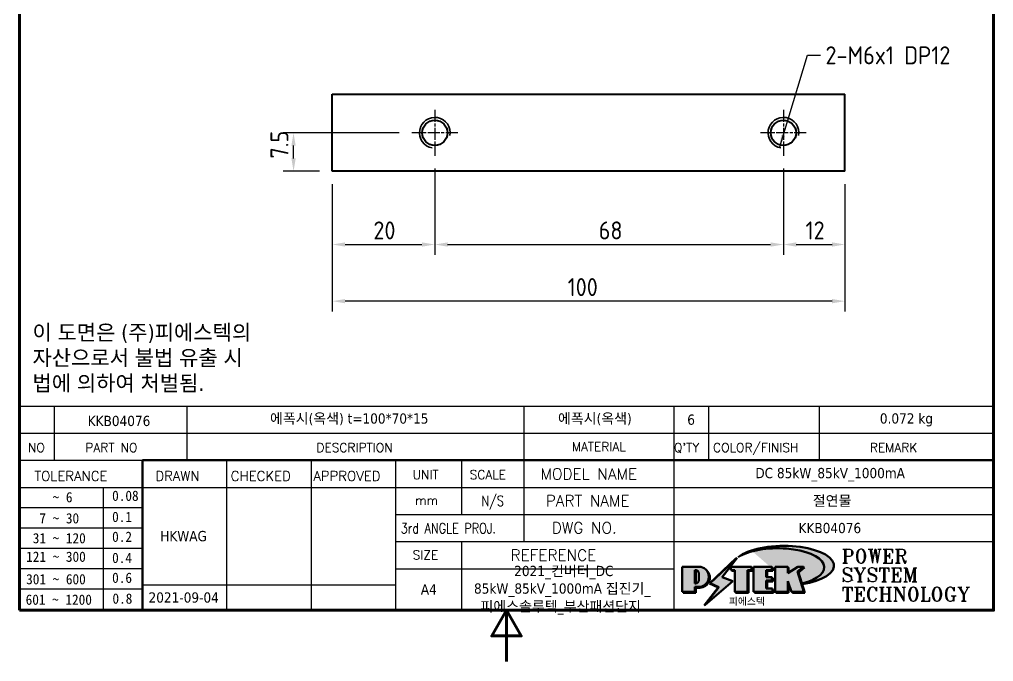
# Model space of a CAD drawing. Header units: millimetres. Extents: x 0 to 210, y 0 to 297.
# Drawn here: x 10 to 200, y 0 to 125.1 of the extents above; entities that cross this region are included whole.
import ezdxf
from ezdxf.enums import TextEntityAlignment as Align

# ---------------------------------------------------------------- set-up
doc = ezdxf.new("R2010")
doc.units = ezdxf.units.MM
doc.linetypes.add('CHAIN', pattern=[0.35429999999999995, 0.2362, -0.0295, 0.0591, -0.0295])
doc.layers.get('0').update_dxf_attribs({"color": 3, "lineweight": 25})
for name, color, linetype, lineweight in [('가시적인 것(ISO)', 3, 'Continuous', 40), ('가시적인 좁은 것(ISO)', 3, 'Continuous', 35), ('경계(ISO)', 7, 'Continuous', 70), ('기호(ISO)', 5, 'Continuous', 25), ('제목(ISO)', 7, 'Continuous', 50), ('중심 표식(ISO)', 1, 'Continuous', 25), ('치수(ISO)', 7, 'Continuous', 25), ('해치(ISO)', 7, 'Continuous', 18)]:
    doc.layers.add(name, color=color, linetype=linetype, lineweight=lineweight)
doc.styles.add('HAN_291', font='')
doc.styles.add('HAN_370', font='', dxfattribs={"width": 2})
doc.styles.add('RC_284', font='ROMANC.shx')
doc.styles.add('RC_287', font='ROMANC.shx')
doc.styles.add('RC_292', font='ROMANC.shx')
doc.styles.add('ROMANT_294', font='romant.shx')
doc.styles.add('문자 텍스트_PSTEK_POSCO', font='isocp.shx')
doc.styles.add('치수 텍스트_PSTEK_POSCO', font='isocp.shx')
doc.styles.add('텍스트 스타일198', font='tahoma.ttf')
doc.styles.add('텍스트 스타일333', font='ROMANC.shx', dxfattribs={"width": 0.800000011920929})
doc.styles.get('HAN_291').set_extended_font_data('GulimChe')
doc.styles.get('HAN_370').set_extended_font_data('GulimChe')
doc.dimstyles.new('치수_PSTEK_POSCO', dxfattribs={"dimtxt": 3.5, "dimasz": 2.5, "dimexe": 2, "dimexo": 2.5, "dimgap": 1, "dimtad": 1, "dimrnd": 1e-08, "dimdsep": 46, "dimtxsty": '치수 텍스트_PSTEK_POSCO', "dimcen": 0.09, "dimdle": 10, "dimclrd": 7, "dimclre": 7, "dimclrt": 2, "dimadec": 1, "dimazin": 2, "dimtfac": 1, "dimtmove": 0, "dimatfit": 3, "dimfxl": 0, "dimtolj": 1, "dimlwd": -1, "dimlwe": -1, "dimarcsym": 0})
doc.dimstyles.new('치수_PSTEK_POSCO$7', dxfattribs={"dimtxt": 3.5, "dimasz": 2.5, "dimexe": 2, "dimexo": 2.5, "dimgap": 1, "dimtad": 1, "dimrnd": 1e-08, "dimdsep": 46, "dimtxsty": '치수 텍스트_PSTEK_POSCO', "dimcen": 0.09, "dimdle": 10, "dimclrd": 7, "dimclre": 7, "dimclrt": 2, "dimadec": 1, "dimazin": 2, "dimtfac": 1, "dimtmove": 0, "dimatfit": 3, "dimfxl": 0, "dimtolj": 1, "dimlwd": -1, "dimlwe": -1, "dimarcsym": 0})

# ---------------------------------------------------------------- blocks, each defined once
blk = doc.blocks.new('경계 Default Border')
at = {"layer": '경계(ISO)', "flags": 128}
for points in [[(10, 10), (10, 287.0000076293945), (200, 287.0000076293945), (200, 10), (10, 10)], [(105, 0), (105, 10), (102.1132469177246, 5), (107.8867530822754, 5), (105, 10)]]:
    blk.add_lwpolyline(points, dxfattribs=at)
blk = doc.blocks.new('제목 블록 PSTEK')
for color, points in [(252, [(317.2195697678507, 17.0593801673321), (322.0326348870767, 21.62682475217465), (322.2781991042243, 21.94392121864296), (317.0471853425802, 16.97985676345368), (318.7512090904202, 16.1899260703855), (316.0018030350395, 12.71868385740789), (316.3356552234328, 13.00206718743325), (318.9235935156908, 16.2694494742633)]), (5, [(321.6183518841322, 17.4193704504104), (319.5281351041078, 18.24969419629727), (322.4505835294948, 22.02344462252142), (317.2195697678507, 17.0593801673321), (318.9235935156908, 16.2694494742633), (316.1741874603099, 12.79820726128571)]), (1, [(324.4839107253602, 19.60711530335299), (325.2419748254881, 19.60711530335299), (325.2419748254881, 20.25857663940324), (321.2266040451076, 20.25857663940324), (321.2266040451076, 19.60711530335299), (321.9846681452406, 19.60711530335299), (321.9846681452406, 15.3430047401139), (324.4839107253602, 15.3430047401139)]), (252, [(321.9846681452406, 19.60711530335299), (321.4042753185749, 19.60711530335299), (321.4042753185749, 19.45905590879572), (321.9846681452406, 19.45905590879572)]), (252, [(324.6615819988275, 19.45905590879572), (325.4196460989604, 19.45905590879572), (325.4196460989604, 20.11051724484596), (325.2419748254881, 20.11051724484596), (325.2419748254881, 19.60711530335299), (324.4839107253602, 19.60711530335299), (324.4839107253602, 15.3430047401139), (322.1623394187076, 15.3430047401139), (322.1623394187076, 15.19494534555726), (324.6615819988275, 15.19494534555726)]), (1, [(329.2277337269622, 20.25857663940324), (325.65654113025, 20.25857663940324), (325.65654113025, 15.3430047401139), (329.3580259941756, 15.3430047401139), (329.3580259941756, 15.9944660761648), (328.1137701654877, 15.9944660761648), (328.1137701654877, 17.56360607323003), (329.2277337269622, 17.56360607323003), (329.2277337269622, 18.25543873810179), (328.1137701654877, 18.25543873810179), (328.1137701654877, 19.60711530335299), (329.2277337269622, 19.60711530335299)]), (252, [(328.2914414389548, 19.45905590879572), (329.4054050004294, 19.45905590879572), (329.4054050004294, 20.11051724484596), (329.2277337269622, 20.11051724484596), (329.2277337269622, 19.60711530335299), (328.1137701654877, 19.60711530335299), (328.1137701654877, 18.25543873810179), (328.2914414389548, 18.25543873810179)]), (1, [(332.3312149849806, 20.25857663940324), (329.8592894925411, 20.25857663940324), (329.8592894925411, 15.3430047401139), (332.3312149849806, 15.3430047401139), (332.3312149849806, 17.4318630164523), (333.0701931098801, 15.3430047401139), (335.4855464857051, 15.3430047401139), (334.2514536401189, 19.30614745124769), (335.4379594596742, 20.25857663940324), (334.3071782107978, 20.25857663940324), (332.3312149849806, 18.99741471888304)]), (252, [(332.5088862584528, 20.1105172448466), (332.3312149849806, 20.1105172448466), (332.3312149849806, 18.99741471888368), (332.5088862584528, 19.11081371413894)]), (252, [(335.6156307331414, 20.11051724484596), (335.2535118015555, 20.11051724484596), (334.2514536401189, 19.30614745124769), (335.4855464857051, 15.3430047401139), (333.1954852176545, 15.3430047401139), (333.2478643833523, 15.19494534555726), (335.6632177591723, 15.19494534555726), (334.4291249135862, 19.15808805669106)]), (252, [(328.2914414389548, 17.41554667867274), (329.4054050004294, 17.41554667867274), (329.4054050004294, 18.10737934354514), (329.2277337269622, 18.10737934354514), (329.2277337269622, 17.56360607323003), (328.1137701654877, 17.56360607323003), (328.1137701654877, 15.9944660761648), (328.2914414389548, 15.9944660761648)]), (252, [(332.5088862584528, 16.92964231796647), (332.3312149849806, 17.43186301645164), (332.3312149849806, 15.3430047401139), (330.0369607660135, 15.3430047401139), (330.0369607660135, 15.19494534555726), (332.5088862584528, 15.19494534555726)]), (252, [(329.5356972676428, 15.8464066816075), (329.3580259941756, 15.8464066816075), (329.3580259941756, 15.3430047401139), (325.8342124037171, 15.3430047401139), (325.8342124037171, 15.19494534555726), (329.5356972676428, 15.19494534555726)])]:
    blk.add_hatch(color=color).paths.add_polyline_path(points)
h = blk.add_hatch(color=1)
edge = h.paths.add_edge_path(flags=0)
edge.add_line((314.2242174273352, 19.60711530335299), (314.2242174273352, 17.00126995915134))
edge.add_line((314.2242174273352, 17.00126995915134), (314.3485873187598, 17.00126995915134))
edge.add_arc((314.3485873187598, 17.6527312952023), 0.6514613360509371, 270, 360)
edge.add_line((315.0000486548106, 17.6527312952023), (315.0000486548106, 18.95565396730211))
edge.add_arc((314.3485873187598, 18.95565396730212), 0.6514613360508712, 0, 90)
edge.add_line((314.3485873187598, 19.60711530335299), (314.2242174273352, 19.60711530335299))
edge = h.paths.add_edge_path()
edge.add_arc((314.9847713324306, 18.28938669179658), 1.969189947606664, 269.9999999999959, 450)
edge.add_line((314.9847713324306, 20.25857663940318), (311.7664314776902, 20.25857663940324))
edge.add_line((311.7664314776902, 20.25857663940324), (311.7664314776902, 15.3430047401139))
edge.add_line((311.7664314776902, 15.3430047401139), (314.2242174273352, 15.3430047401139))
edge.add_line((314.2242174273352, 15.3430047401139), (314.2242174273352, 16.32019674418991))
edge.add_line((314.2242174273352, 16.32019674418991), (314.9847713324307, 16.32019674418991))
h = blk.add_hatch(color=252)
edge = h.paths.add_edge_path()
edge.add_arc((314.9847713324309, 18.28938669179657), 1.969189947606666, 270, 406.8278729790604)
edge.add_arc((315.1624426058984, 18.1413272972396), 1.969189947606962, -90, 53.560984836317004, ccw=False)
edge.add_line((315.1624426058984, 16.17213734963263), (314.4018887008024, 16.17213734963263))
edge.add_line((314.4018887008024, 16.17213734963263), (314.4018887008024, 15.19494534555726))
edge.add_line((314.4018887008024, 15.19494534555726), (311.9441027511573, 15.19494534555726))
edge.add_line((311.9441027511573, 15.19494534555726), (311.9441027511573, 15.3430047401139))
edge.add_line((311.9441027511573, 15.3430047401139), (314.2242174273352, 15.3430047401139))
edge.add_line((314.2242174273352, 15.3430047401139), (314.2242174273352, 16.32019674418991))
edge.add_line((314.2242174273352, 16.32019674418991), (314.9847713324309, 16.32019674418991))
h = blk.add_hatch(color=252)
edge = h.paths.add_edge_path()
edge.add_line((314.4018887008024, 19.45905590879572), (314.5262585922315, 19.45905590879572))
edge.add_arc((314.5262585922314, 18.80759457274939), 0.6514613360463194, 60.4189348879147, 90.00000000000318, ccw=False)
edge.add_arc((314.3485873187602, 18.95565396730057), 0.6514613360524251, 39.96992292766206, 90.00000000009999)
edge.add_line((314.3485873187591, 19.60711530335307), (314.2242174273352, 19.60711530335298))
edge.add_line((314.2242174273352, 19.60711530335299), (314.2242174273352, 17.00126995915134))
edge.add_line((314.2242174273352, 17.00126995915134), (314.3485873187591, 17.00126995915134))
edge.add_arc((314.3485873187568, 17.652731295233), 0.6514613360816299, 270.0000000002, 274.6930825552478)
edge.add_line((314.4018887008024, 17.0034541317032), (314.4018887008024, 19.45905590879572))
at = {"layer": '해치(ISO)', "true_color": 0x27d1fc}
h = blk.add_hatch(color=140, dxfattribs=at)
edge = h.paths.add_edge_path()
edge.add_ellipse((330.3660919371412, 20.15576403068321), major_axis=(9.100907360794343, 0), ratio=0.4069904968023172, start_angle=301.3098473703837, end_angle=507.7436900681698)
edge.add_ellipse((331.5340919371412, 20.4634168429492), major_axis=(-9.82350664112931, 0), ratio=0.3942600559756514, start_angle=111.51207141178469, end_angle=334.47025347086895, ccw=False)
edge.add_line((335.1363447531188, 16.8601935978785), (335.0955236905705, 16.99119398620872))
at = {"color": 180}
for p, q in [((182.475792979055, 11.79100474011392), (182.4757929790549, 51.56524660363496)), ((182.4757929790549, 51.56524660363496), (372.4757929537551, 51.56524660363496)), ((189.2651435055721, 51.56524660363496), (189.2651435055722, 41.00524660363494)), ((215.2152739891528, 41.00524660363494), (215.2152739891528, 51.56524660363496)), ((280.8758854511282, 51.56524660363496), (280.8758854511282, 41.00524660363494)), ((310.0881549537552, 51.56524660363496), (310.0881549537553, 41.00524660363494)), ((316.9044520275131, 51.56524660363496), (316.9044520275127, 41.00524660363494)), ((338.4566026226726, 51.56524660363496), (338.4566026226727, 41.00524660363494)), ((372.4757929537551, 51.56524660363496), (372.4757929537551, 11.79100474011389)), ((182.475792979055, 46.2852466036349), (372.4757929537551, 46.28524660363492)), ((182.475792979055, 41.00524660363493), (206.451475290024, 41.00524660363493)), ((222.9401812389276, 11.79100474011392), (222.9401812389276, 41.00524660363494)), ((239.4288871878316, 11.79100474011392), (239.4288871878316, 41.00524660363494)), ((255.9175931367356, 11.79100474011392), (255.9175931367356, 41.00524660363494)), ((268.6918866058747, 41.00524660363494), (268.6918866058747, 30.44524660363498)), ((280.8758854511282, 41.00524660363494), (280.8758854511282, 25.16524660363502)), ((310.088154953755, 41.00524660363494), (310.088154953755, 11.79100474011392)), ((182.475792979055, 35.72524660363497), (206.451475290024, 35.72524660363497)), ((198.8621818849491, 12.02524660363491), (198.8621818849491, 35.72524660363497)), ((206.451475290024, 35.72524660363497), (372.4757929537551, 35.72524660363497)), ((182.475792979055, 31.77524660363492), (206.451475290024, 31.77524660363492)), ((255.917593136736, 30.44524660363498), (372.4757929537552, 30.44524660363501)), ((182.475792979055, 27.82524660363487), (206.451475290024, 27.82524660363487)), ((255.9175931367359, 25.16524660363502), (372.4757929537552, 25.165246603635)), ((268.6918866058744, 25.16524660363502), (268.6918866058744, 11.79100474011392)), ((182.475792979055, 23.87524660363505), (206.451475290024, 23.87524660363505)), ((182.475792979055, 19.92524660363478), (206.451475290024, 19.92524660363478)), ((255.9175931367359, 19.88524660363481), (310.0881549537553, 19.88524660363481)), ((182.475792979055, 15.97524660363496), (206.451475290024, 15.97524660363496)), ((206.451475290024, 16.74100474011396), (255.9175931367359, 16.74100474011396)), ((182.475792979055, 11.79100474011392), (372.4757929537551, 11.79100474011389))]:
    blk.add_line(p, q, dxfattribs=at)
at = {"color": 7, "lineweight": 50}
for p, q in [((206.4514752900237, 11.79100474011392), (206.4514752900237, 41.00524660363494)), ((206.451475290024, 41.00524660363494), (372.4757929537551, 41.00524660363496))]:
    blk.add_line(p, q, dxfattribs=at)
at = {"color": 7}
for p, q in [((322.2781991042243, 21.94392121864296), (317.0471853425802, 16.97985676345368)), ((322.4505835294948, 22.02344462252142), (317.2195697678507, 17.0593801673321)), ((317.2195697678507, 17.0593801673321), (322.0326348870767, 21.62682475217465)), ((319.5281351041078, 18.24969419629727), (322.4505835294948, 22.02344462252142)), ((322.0326348870767, 21.62682475217465), (322.2781991042243, 21.94392121864296)), ((311.7664314776902, 20.25900474011391), (311.7664314776902, 15.34300474011391)), ((314.9847713324309, 20.25857663940324), (311.7664314776902, 20.25857663940324)), ((314.9847713324309, 20.25857663940324), (311.7664314776902, 20.25857663940324)), ((311.7664314776902, 20.25857663940324), (311.7664314776902, 15.3430047401139)), ((314.2242174273352, 17.00126995915134), (314.2242174273352, 19.60711530335299)), ((314.2242174273352, 19.60711530335299), (314.3485873187591, 19.60711530335299)), ((314.3485873187591, 19.60711530335299), (314.2242174273352, 19.60711530335299)), ((314.2242174273352, 19.60711530335299), (314.2242174273352, 17.00126995915134)), ((314.2242174273352, 17.00126995915134), (314.2242174273352, 19.60711530335299)), ((314.2242174273352, 19.60711530335299), (314.3485873187591, 19.60711530335299)), ((314.4018887008024, 19.45905590879572), (314.5262585922314, 19.45905590879572)), ((314.4018887008024, 17.0034541317032), (314.4018887008024, 19.45905590879572)), ((325.2419748254881, 20.25857663940324), (321.2266040451076, 20.25857663940324)), ((321.2266040451076, 20.25857663940324), (321.2266040451076, 19.60711530335299)), ((325.2419748254881, 20.25857663940324), (321.2266040451076, 20.25857663940324)), ((321.2266040451076, 20.25857663940324), (321.2266040451076, 19.60711530335299)), ((321.2266040451076, 19.60711530335299), (321.9846681452406, 19.60711530335299)), ((321.2266040451076, 19.60711530335299), (321.9846681452406, 19.60711530335299)), ((321.4042753185749, 19.60711530335299), (321.4042753185749, 19.45905590879572)), ((321.9846681452406, 19.60711530335299), (321.4042753185749, 19.60711530335299)), ((321.4042753185749, 19.45905590879572), (321.9846681452406, 19.45905590879572)), ((321.9846681452406, 19.60711530335299), (321.9846681452406, 15.3430047401139)), ((321.9846681452406, 19.45905590879572), (321.9846681452406, 19.60711530335299)), ((321.9846681452406, 19.60711530335299), (321.9846681452406, 15.3430047401139)), ((324.4839107253602, 19.60711530335299), (325.2419748254881, 19.60711530335299)), ((324.4839107253602, 15.3430047401139), (324.4839107253602, 19.60711530335299)), ((325.2419748254881, 19.60711530335299), (324.4839107253602, 19.60711530335299)), ((324.4839107253602, 19.60711530335299), (324.4839107253602, 15.3430047401139)), ((324.4839107253602, 19.60711530335299), (325.2419748254881, 19.60711530335299)), ((324.4839107253602, 15.3430047401139), (324.4839107253602, 19.60711530335299)), ((324.6615819988275, 19.45905590879572), (325.4196460989604, 19.45905590879572)), ((324.6615819988275, 15.19494534555726), (324.6615819988275, 19.45905590879572)), ((325.2419748254881, 19.60711530335299), (325.2419748254881, 20.25857663940324)), ((325.2419748254881, 19.60711530335299), (325.2419748254881, 20.25857663940324)), ((325.4196460989604, 20.11051724484596), (325.2419748254881, 20.11051724484596)), ((325.2419748254881, 20.11051724484596), (325.2419748254881, 19.60711530335299)), ((325.4196460989604, 19.45905590879572), (325.4196460989604, 20.11051724484596)), ((329.2277337269622, 20.25857663940324), (325.65654113025, 20.25857663940324)), ((325.65654113025, 20.25857663940324), (325.65654113025, 15.3430047401139)), ((325.65654113025, 20.25857663940324), (325.65654113025, 15.3430047401139)), ((329.2277337269622, 20.25857663940324), (325.65654113025, 20.25857663940324)), ((328.1137701654877, 18.25543873810179), (328.1137701654877, 19.60711530335299)), ((328.1137701654877, 19.60711530335299), (329.2277337269622, 19.60711530335299)), ((329.2277337269622, 19.60711530335299), (328.1137701654877, 19.60711530335299)), ((328.1137701654877, 19.60711530335299), (328.1137701654877, 18.25543873810179)), ((328.1137701654877, 18.25543873810179), (328.1137701654877, 19.60711530335299)), ((328.1137701654877, 19.60711530335299), (329.2277337269622, 19.60711530335299)), ((328.2914414389548, 18.25543873810179), (328.2914414389548, 19.45905590879572)), ((328.2914414389548, 19.45905590879572), (329.4054050004294, 19.45905590879572)), ((329.2277337269622, 19.60711530335299), (329.2277337269622, 20.25857663940324)), ((329.2277337269622, 19.60711530335299), (329.2277337269622, 20.25857663940324)), ((329.4054050004294, 20.11051724484596), (329.2277337269622, 20.11051724484596)), ((329.2277337269622, 20.11051724484596), (329.2277337269622, 19.60711530335299)), ((329.4054050004294, 19.45905590879572), (329.4054050004294, 20.11051724484596)), ((332.3312149849806, 20.25857663940324), (329.8592894925411, 20.25857663940324)), ((329.8592894925411, 20.25857663940324), (329.8592894925411, 15.3430047401139)), ((329.8592894925411, 20.25857663940324), (329.8592894925411, 15.3430047401139)), ((332.3312149849806, 20.25857663940324), (329.8592894925411, 20.25857663940324)), ((334.3071782107978, 20.25857663940324), (332.3312149849806, 18.99741471888304)), ((332.3312149849806, 18.99741471888304), (332.3312149849806, 20.25857663940324)), ((334.3071782107978, 20.25857663940324), (332.3312149849806, 18.99741471888304)), ((332.3312149849806, 18.99741471888304), (332.3312149849806, 20.25857663940324)), ((332.5088862584528, 20.1105172448466), (332.3312149849806, 20.1105172448466)), ((332.3312149849806, 20.1105172448466), (332.3312149849806, 18.99741471888368)), ((332.3312149849806, 18.99741471888368), (332.5088862584528, 19.11081371413894)), ((332.5088862584528, 19.11081371413894), (332.5088862584528, 20.1105172448466)), ((334.2514536401189, 19.30614745124769), (335.4379594596742, 20.25857663940324)), ((334.2514536401189, 19.30614745124769), (335.4379594596742, 20.25857663940324)), ((335.2535118015555, 20.11051724484596), (334.2514536401189, 19.30614745124769)), ((335.4855464857051, 15.3430047401139), (334.2514536401189, 19.30614745124769)), ((334.2514536401189, 19.30614745124769), (335.4855464857051, 15.3430047401139)), ((335.4855464857051, 15.3430047401139), (334.2514536401189, 19.30614745124769)), ((335.4379594596742, 20.25857663940324), (334.3071782107978, 20.25857663940324)), ((335.4379594596742, 20.25857663940324), (334.3071782107978, 20.25857663940324)), ((334.4291249135862, 19.15808805669104), (335.6156307331414, 20.11051724484596)), ((335.6632177591723, 15.19494534555726), (334.4291249135862, 19.15808805669104)), ((335.6156307331414, 20.11051724484596), (335.2535118015555, 20.11051724484596)), ((315.0000486548106, 18.95565396730275), (315.0000486548106, 17.65273129520161)), ((315.0000486548106, 18.95565396730275), (315.0000486548106, 17.65273129520161)), ((316.1741874603099, 12.79820726128571), (321.6183518841322, 17.4193704504104)), ((321.6183518841322, 17.4193704504104), (319.5281351041078, 18.24969419629727)), ((329.2277337269622, 18.25543873810179), (328.1137701654877, 18.25543873810179)), ((328.1137701654877, 18.25543873810179), (328.2914414389548, 18.25543873810179)), ((329.2277337269622, 18.25543873810179), (328.1137701654877, 18.25543873810179)), ((328.1137701654877, 17.56360607323003), (329.2277337269622, 17.56360607323003)), ((328.1137701654877, 15.9944660761648), (328.1137701654877, 17.56360607323003)), ((329.2277337269622, 17.56360607323003), (328.1137701654877, 17.56360607323003)), ((328.1137701654877, 17.56360607323003), (328.1137701654877, 15.9944660761648)), ((328.1137701654877, 17.56360607323003), (329.2277337269622, 17.56360607323003)), ((328.1137701654877, 15.9944660761648), (328.1137701654877, 17.56360607323003)), ((328.2914414389548, 15.9944660761648), (328.2914414389548, 17.41554667867274)), ((328.2914414389548, 17.41554667867274), (329.4054050004294, 17.41554667867274)), ((329.2277337269622, 17.56360607323003), (329.2277337269622, 18.25543873810179)), ((329.2277337269622, 17.56360607323003), (329.2277337269622, 18.25543873810179)), ((329.4054050004294, 18.10737934354514), (329.2277337269622, 18.10737934354514)), ((329.2277337269622, 18.10737934354514), (329.2277337269622, 17.56360607323003)), ((329.4054050004294, 17.41554667867274), (329.4054050004294, 18.10737934354514)), ((332.3312149849806, 17.4318630164523), (333.0701931098801, 15.3430047401139)), ((332.3312149849806, 15.3430047401139), (332.3312149849806, 17.4318630164523)), ((332.5088862584528, 16.92964231796647), (332.3312149849806, 17.43186301645164)), ((332.3312149849806, 17.43186301645164), (332.3312149849806, 15.3430047401139)), ((332.3312149849806, 17.4318630164523), (333.0701931098801, 15.3430047401139)), ((332.3312149849806, 15.3430047401139), (332.3312149849806, 17.4318630164523)), ((345.0447381189468, 17.50375595811051), (344.9867755289346, 17.689895936919)), ((311.7664314776902, 15.3430047401139), (314.2242174273352, 15.3430047401139)), ((311.7664314776902, 15.3430047401139), (314.2242174273352, 15.3430047401139)), ((314.2242174273352, 15.3430047401139), (311.9441027511573, 15.3430047401139)), ((311.9441027511573, 15.3430047401139), (311.9441027511573, 15.19494534555726)), ((314.3485873187591, 17.00126995915134), (314.2242174273352, 17.00126995915134)), ((314.2242174273352, 17.00126995915134), (314.3485873187591, 17.00126995915134)), ((314.3485873187591, 17.00126995915134), (314.2242174273352, 17.00126995915134)), ((314.2242174273352, 16.32019674418991), (314.9847713324309, 16.32019674418991)), ((314.2242174273352, 15.3430047401139), (314.2242174273352, 16.32019674418991)), ((314.9847713324309, 16.32019674418991), (314.2242174273352, 16.32019674418991)), ((314.2242174273352, 16.32019674418991), (314.2242174273352, 15.3430047401139)), ((314.2242174273352, 16.32019674418991), (314.9847713324309, 16.32019674418991)), ((314.2242174273352, 15.3430047401139), (314.2242174273352, 16.32019674418991)), ((314.4018887008024, 16.17213734963263), (315.162442605898, 16.17213734963263)), ((314.4018887008024, 15.19494534555726), (314.4018887008024, 16.17213734963263)), ((318.7512090904202, 16.1899260703855), (316.0018030350395, 12.71868385740789)), ((318.9235935156908, 16.2694494742633), (316.1741874603099, 12.79820726128571)), ((316.3356552234328, 13.00206718743325), (318.9235935156908, 16.2694494742633)), ((317.0471853425802, 16.97985676345368), (318.7512090904202, 16.1899260703855)), ((318.9235935156908, 16.2694494742633), (317.2195697678507, 17.0593801673321)), ((317.2195697678507, 17.0593801673321), (318.9235935156908, 16.2694494742633)), ((321.9846681452406, 15.3430047401139), (324.4839107253602, 15.3430047401139)), ((321.9846681452406, 15.3430047401139), (324.4839107253602, 15.3430047401139)), ((324.4839107253602, 15.3430047401139), (322.1623394187076, 15.3430047401139)), ((322.1623394187076, 15.3430047401139), (322.1623394187076, 15.19494534555726)), ((325.65654113025, 15.3430047401139), (329.3580259941756, 15.3430047401139)), ((325.65654113025, 15.3430047401139), (329.3580259941756, 15.3430047401139)), ((329.3580259941756, 15.3430047401139), (325.8342124037171, 15.3430047401139)), ((325.8342124037171, 15.3430047401139), (325.8342124037171, 15.19494534555726)), ((329.3580259941756, 15.9944660761648), (328.1137701654877, 15.9944660761648)), ((328.1137701654877, 15.9944660761648), (328.2914414389548, 15.9944660761648)), ((329.3580259941756, 15.9944660761648), (328.1137701654877, 15.9944660761648)), ((329.3580259941756, 15.3430047401139), (329.3580259941756, 15.9944660761648)), ((329.3580259941756, 15.3430047401139), (329.3580259941756, 15.9944660761648)), ((329.5356972676428, 15.8464066816075), (329.3580259941756, 15.8464066816075)), ((329.3580259941756, 15.8464066816075), (329.3580259941756, 15.3430047401139)), ((329.5356972676428, 15.19494534555726), (329.5356972676428, 15.8464066816075)), ((329.8592894925411, 15.3430047401139), (332.3312149849806, 15.3430047401139)), ((329.8592894925411, 15.3430047401139), (332.3312149849806, 15.3430047401139)), ((332.3312149849806, 15.3430047401139), (330.0369607660135, 15.3430047401139)), ((330.0369607660135, 15.3430047401139), (330.0369607660135, 15.19494534555726)), ((332.5088862584528, 15.19494534555726), (332.5088862584528, 16.92964231796647)), ((333.0701931098801, 15.3430047401139), (335.4855464857051, 15.3430047401139)), ((333.0701931098801, 15.3430047401139), (335.4855464857051, 15.3430047401139)), ((335.4855464857051, 15.3430047401139), (333.1954852176545, 15.3430047401139)), ((333.1954852176545, 15.3430047401139), (333.2478643833523, 15.19494534555726)), ((311.9441027511573, 15.19494534555726), (314.4018887008024, 15.19494534555726)), ((322.1623394187076, 15.19494534555726), (324.6615819988275, 15.19494534555726)), ((325.8342124037171, 15.19494534555726), (329.5356972676428, 15.19494534555726)), ((330.0369607660135, 15.19494534555726), (332.5088862584528, 15.19494534555726)), ((333.2478643833523, 15.19494534555726), (335.6632177591723, 15.19494534555726)), ((316.0018030350395, 12.71868385740789), (316.3356552234328, 13.00206718743325))]:
    blk.add_line(p, q, dxfattribs=at)
at = {"color": 5}
for p, q in [((322.4505835294948, 22.02344462252142), (317.2195697678507, 17.0593801673321)), ((319.5281351041078, 18.24969419629727), (322.4505835294948, 22.02344462252142)), ((316.1741874603099, 12.79820726128571), (321.6183518841322, 17.4193704504104)), ((321.6183518841322, 17.4193704504104), (319.5281351041078, 18.24969419629727)), ((318.9235935156908, 16.2694494742633), (316.1741874603099, 12.79820726128571)), ((317.2195697678507, 17.0593801673321), (318.9235935156908, 16.2694494742633))]:
    blk.add_line(p, q, dxfattribs=at)
at = {"color": 1}
for p, q in [((314.9847713324309, 20.25857663940324), (311.7664314776902, 20.25857663940324)), ((311.7664314776902, 20.25857663940324), (311.7664314776902, 15.3430047401139)), ((314.2242174273352, 17.00126995915134), (314.2242174273352, 19.60711530335299)), ((314.2242174273352, 19.60711530335299), (314.3485873187591, 19.60711530335299)), ((325.2419748254881, 20.25857663940324), (321.2266040451076, 20.25857663940324)), ((321.2266040451076, 20.25857663940324), (321.2266040451076, 19.60711530335299)), ((321.2266040451076, 19.60711530335299), (321.9846681452406, 19.60711530335299)), ((321.9846681452406, 19.60711530335299), (321.9846681452406, 15.3430047401139)), ((324.4839107253602, 19.60711530335299), (325.2419748254881, 19.60711530335299)), ((324.4839107253602, 15.3430047401139), (324.4839107253602, 19.60711530335299)), ((325.2419748254881, 19.60711530335299), (325.2419748254881, 20.25857663940324)), ((329.2277337269622, 20.25857663940324), (325.65654113025, 20.25857663940324)), ((325.65654113025, 20.25857663940324), (325.65654113025, 15.3430047401139)), ((328.1137701654877, 18.25543873810179), (328.1137701654877, 19.60711530335299)), ((328.1137701654877, 19.60711530335299), (329.2277337269622, 19.60711530335299)), ((329.2277337269622, 19.60711530335299), (329.2277337269622, 20.25857663940324)), ((332.3312149849806, 20.25857663940324), (329.8592894925411, 20.25857663940324)), ((329.8592894925411, 20.25857663940324), (329.8592894925411, 15.3430047401139)), ((334.3071782107978, 20.25857663940324), (332.3312149849806, 18.99741471888304)), ((332.3312149849806, 18.99741471888304), (332.3312149849806, 20.25857663940324)), ((334.2514536401189, 19.30614745124769), (335.4379594596742, 20.25857663940324)), ((335.4855464857051, 15.3430047401139), (334.2514536401189, 19.30614745124769)), ((335.4379594596742, 20.25857663940324), (334.3071782107978, 20.25857663940324)), ((315.0000486548106, 18.95565396730275), (315.0000486548106, 17.65273129520161)), ((329.2277337269622, 18.25543873810179), (328.1137701654877, 18.25543873810179)), ((328.1137701654877, 17.56360607323003), (329.2277337269622, 17.56360607323003)), ((328.1137701654877, 15.9944660761648), (328.1137701654877, 17.56360607323003)), ((329.2277337269622, 17.56360607323003), (329.2277337269622, 18.25543873810179)), ((332.3312149849806, 17.4318630164523), (333.0701931098801, 15.3430047401139)), ((332.3312149849806, 15.3430047401139), (332.3312149849806, 17.4318630164523)), ((311.7664314776902, 15.3430047401139), (314.2242174273352, 15.3430047401139)), ((314.3485873187591, 17.00126995915134), (314.2242174273352, 17.00126995915134)), ((314.2242174273352, 16.32019674418991), (314.9847713324309, 16.32019674418991)), ((314.2242174273352, 15.3430047401139), (314.2242174273352, 16.32019674418991)), ((321.9846681452406, 15.3430047401139), (324.4839107253602, 15.3430047401139)), ((325.65654113025, 15.3430047401139), (329.3580259941756, 15.3430047401139)), ((329.3580259941756, 15.9944660761648), (328.1137701654877, 15.9944660761648)), ((329.3580259941756, 15.3430047401139), (329.3580259941756, 15.9944660761648)), ((329.8592894925411, 15.3430047401139), (332.3312149849806, 15.3430047401139)), ((333.0701931098801, 15.3430047401139), (335.4855464857051, 15.3430047401139))]:
    blk.add_line(p, q, dxfattribs=at)
at = {"color": 7}
for centre, radius, start, end in [((314.3485873187598, 18.95565396730211), 0.6514613360508712, 0, 90), ((314.3485873187602, 18.95565396730057), 0.6514613360524251, 39.96992292766117, 90), ((314.3485873187598, 18.95565396730212), 0.6514613360508712, 0, 90), ((314.5262585922314, 18.80759457274939), 0.6514613360463193, 60.41893488791137, 90), ((314.9847713324309, 18.28938669179658), 1.969189947606665, 270, 90), ((314.9847713324309, 18.28938669179658), 1.969189947606665, 270, 90), ((314.9847713324307, 18.2893866917965), 1.969189947606594, 270, 46.82787297909833), ((315.1624426058984, 18.1413272972396), 1.969189947606961, 270, 53.56098483636067), ((314.3485873187597, 17.65273129520228), 0.6514613360509381, 270, 0), ((314.3485873187598, 17.6527312952023), 0.6514613360509381, 270, 0), ((314.3485873187568, 17.652731295233), 0.6514613360816299, 270, 274.6930825552478)]:
    blk.add_arc(centre, radius, start, end, dxfattribs=at)
at = {"color": 1}
for centre, radius, start, end in [((314.3485873187598, 18.95565396730211), 0.6514613360508712, 0, 90), ((314.9847713324309, 18.28938669179657), 1.969189947606665, 270, 90), ((314.3485873187598, 17.6527312952023), 0.6514613360509381, 270, 0)]:
    blk.add_arc(centre, radius, start, end, dxfattribs=at)
at = {"layer": '제목(ISO)', "lineweight": 18}
blk.add_line((182.475792979055, 35.72500474011393), (182.475792979055, 11.79100474011392), dxfattribs=at)
at = {"layer": '제목(ISO)'}
for p, q in [((322.2781991042243, 21.94392121864296), (317.0471853425802, 16.97985676345368)), ((322.4505835294948, 22.02344462252142), (317.2195697678507, 17.0593801673321)), ((317.2195697678507, 17.0593801673321), (322.0326348870767, 21.62682475217465)), ((319.5281351041078, 18.24969419629727), (322.4505835294948, 22.02344462252142)), ((322.0326348870767, 21.62682475217465), (322.2781991042243, 21.94392121864296)), ((314.9847713324306, 20.25857663940324), (311.7664314776902, 20.25857663940324)), ((311.7664314776902, 20.25857663940324), (311.7664314776902, 15.3430047401139)), ((314.2242174273352, 17.00126995915134), (314.2242174273352, 19.60711530335299)), ((314.2242174273352, 19.60711530335299), (314.3485873187598, 19.60711530335299)), ((314.3485873187591, 19.60711530335299), (314.2242174273352, 19.60711530335299)), ((314.2242174273352, 19.60711530335299), (314.2242174273352, 17.00126995915134)), ((314.4018887008024, 19.45905590879572), (314.5262585922314, 19.45905590879572)), ((314.4018887008024, 17.0034541317032), (314.4018887008024, 19.45905590879572)), ((325.2419748254881, 20.25857663940324), (321.2266040451076, 20.25857663940324)), ((321.2266040451076, 20.25857663940324), (321.2266040451076, 19.60711530335299)), ((321.2266040451076, 19.60711530335299), (321.9846681452406, 19.60711530335299)), ((321.9846681452406, 19.60711530335299), (321.4042753185749, 19.60711530335299)), ((321.4042753185749, 19.60711530335299), (321.4042753185749, 19.45905590879572)), ((321.4042753185749, 19.45905590879572), (321.9846681452406, 19.45905590879572)), ((321.9846681452406, 19.60711530335299), (321.9846681452406, 15.3430047401139)), ((321.9846681452406, 19.45905590879572), (321.9846681452406, 19.60711530335299)), ((324.4839107253602, 19.60711530335299), (325.2419748254881, 19.60711530335299)), ((324.4839107253602, 15.3430047401139), (324.4839107253602, 19.60711530335299)), ((325.2419748254881, 19.60711530335299), (324.4839107253602, 19.60711530335299)), ((324.4839107253602, 19.60711530335299), (324.4839107253602, 15.3430047401139)), ((324.6615819988275, 19.45905590879572), (325.4196460989604, 19.45905590879572)), ((324.6615819988275, 15.19494534555726), (324.6615819988275, 19.45905590879572)), ((325.2419748254881, 19.60711530335299), (325.2419748254881, 20.25857663940324)), ((325.4196460989604, 20.11051724484596), (325.2419748254881, 20.11051724484596)), ((325.2419748254881, 20.11051724484596), (325.2419748254881, 19.60711530335299)), ((325.4196460989604, 19.45905590879572), (325.4196460989604, 20.11051724484596)), ((329.2277337269622, 20.25857663940324), (325.65654113025, 20.25857663940324)), ((325.65654113025, 20.25857663940324), (325.65654113025, 15.3430047401139)), ((328.1137701654877, 18.25543873810179), (328.1137701654877, 19.60711530335299)), ((328.1137701654877, 19.60711530335299), (329.2277337269622, 19.60711530335299)), ((329.2277337269622, 19.60711530335299), (328.1137701654877, 19.60711530335299)), ((328.1137701654877, 19.60711530335299), (328.1137701654877, 18.25543873810179)), ((328.2914414389548, 19.45905590879572), (329.4054050004294, 19.45905590879572)), ((328.2914414389548, 18.25543873810179), (328.2914414389548, 19.45905590879572)), ((329.2277337269622, 19.60711530335299), (329.2277337269622, 20.25857663940324)), ((329.4054050004294, 20.11051724484596), (329.2277337269622, 20.11051724484596)), ((329.2277337269622, 20.11051724484596), (329.2277337269622, 19.60711530335299)), ((329.4054050004294, 19.45905590879572), (329.4054050004294, 20.11051724484596)), ((332.3312149849806, 20.25857663940324), (329.8592894925411, 20.25857663940324)), ((329.8592894925411, 20.25857663940324), (329.8592894925411, 15.3430047401139)), ((334.3071782107978, 20.25857663940324), (332.3312149849806, 18.99741471888304)), ((332.3312149849806, 18.99741471888304), (332.3312149849806, 20.25857663940324)), ((332.5088862584528, 20.1105172448466), (332.3312149849806, 20.1105172448466)), ((332.3312149849806, 20.1105172448466), (332.3312149849806, 18.99741471888368)), ((332.3312149849806, 18.99741471888368), (332.5088862584528, 19.11081371413894)), ((332.5088862584528, 19.11081371413894), (332.5088862584528, 20.1105172448466)), ((334.2514536401189, 19.30614745124769), (335.4379594596742, 20.25857663940324)), ((335.2535118015555, 20.11051724484596), (334.2514536401189, 19.30614745124769)), ((335.4855464857051, 15.3430047401139), (334.2514536401189, 19.30614745124769)), ((334.2514536401189, 19.30614745124769), (335.4855464857051, 15.3430047401139)), ((335.4379594596742, 20.25857663940324), (334.3071782107978, 20.25857663940324)), ((334.4291249135862, 19.15808805669106), (335.6156307331414, 20.11051724484596)), ((335.6632177591723, 15.19494534555726), (334.4291249135862, 19.15808805669106)), ((335.6156307331414, 20.11051724484596), (335.2535118015555, 20.11051724484596)), ((315.0000486548106, 18.95565396730211), (315.0000486548106, 17.6527312952023)), ((316.1741874603099, 12.79820726128571), (321.6183518841322, 17.4193704504104)), ((321.6183518841322, 17.4193704504104), (319.5281351041078, 18.24969419629727)), ((329.2277337269622, 18.25543873810179), (328.1137701654877, 18.25543873810179)), ((328.1137701654877, 18.25543873810179), (328.2914414389548, 18.25543873810179)), ((328.1137701654877, 15.9944660761648), (328.1137701654877, 17.56360607323003)), ((328.1137701654877, 17.56360607323003), (329.2277337269622, 17.56360607323003)), ((329.2277337269622, 17.56360607323003), (328.1137701654877, 17.56360607323003)), ((328.1137701654877, 17.56360607323003), (328.1137701654877, 15.9944660761648)), ((328.2914414389548, 17.41554667867274), (329.4054050004294, 17.41554667867274)), ((328.2914414389548, 15.9944660761648), (328.2914414389548, 17.41554667867274)), ((329.2277337269622, 17.56360607323003), (329.2277337269622, 18.25543873810179)), ((329.4054050004294, 18.10737934354514), (329.2277337269622, 18.10737934354514)), ((329.2277337269622, 18.10737934354514), (329.2277337269622, 17.56360607323003)), ((329.4054050004294, 17.41554667867274), (329.4054050004294, 18.10737934354514)), ((332.3312149849806, 15.3430047401139), (332.3312149849806, 17.4318630164523)), ((332.3312149849806, 17.4318630164523), (333.0701931098801, 15.3430047401139)), ((332.5088862584528, 16.92964231796647), (332.3312149849806, 17.43186301645164)), ((332.3312149849806, 17.43186301645164), (332.3312149849806, 15.3430047401139)), ((311.7664314776902, 15.3430047401139), (314.2242174273352, 15.3430047401139)), ((314.2242174273352, 15.3430047401139), (311.9441027511573, 15.3430047401139)), ((311.9441027511573, 15.3430047401139), (311.9441027511573, 15.19494534555726)), ((314.3485873187598, 17.00126995915134), (314.2242174273352, 17.00126995915134)), ((314.2242174273352, 17.00126995915134), (314.3485873187591, 17.00126995915134)), ((314.2242174273352, 15.3430047401139), (314.2242174273352, 16.32019674418991)), ((314.2242174273352, 16.32019674418991), (314.9847713324307, 16.32019674418991)), ((314.9847713324309, 16.32019674418991), (314.2242174273352, 16.32019674418991)), ((314.2242174273352, 16.32019674418991), (314.2242174273352, 15.3430047401139)), ((314.4018887008024, 15.19494534555726), (314.4018887008024, 16.17213734963263)), ((314.4018887008024, 16.17213734963263), (315.1624426058984, 16.17213734963263)), ((318.7512090904202, 16.1899260703855), (316.0018030350395, 12.71868385740789)), ((318.9235935156908, 16.2694494742633), (316.1741874603099, 12.79820726128571)), ((316.3356552234328, 13.00206718743325), (318.9235935156908, 16.2694494742633)), ((317.0471853425802, 16.97985676345368), (318.7512090904202, 16.1899260703855)), ((317.2195697678507, 17.0593801673321), (318.9235935156908, 16.2694494742633)), ((318.9235935156908, 16.2694494742633), (317.2195697678507, 17.0593801673321)), ((321.9846681452406, 15.3430047401139), (324.4839107253602, 15.3430047401139)), ((324.4839107253602, 15.3430047401139), (322.1623394187076, 15.3430047401139)), ((322.1623394187076, 15.3430047401139), (322.1623394187076, 15.19494534555726)), ((325.65654113025, 15.3430047401139), (329.3580259941756, 15.3430047401139)), ((329.3580259941756, 15.3430047401139), (325.8342124037171, 15.3430047401139)), ((325.8342124037171, 15.3430047401139), (325.8342124037171, 15.19494534555726)), ((329.3580259941756, 15.9944660761648), (328.1137701654877, 15.9944660761648)), ((328.1137701654877, 15.9944660761648), (328.2914414389548, 15.9944660761648)), ((329.3580259941756, 15.3430047401139), (329.3580259941756, 15.9944660761648)), ((329.5356972676428, 15.8464066816075), (329.3580259941756, 15.8464066816075)), ((329.3580259941756, 15.8464066816075), (329.3580259941756, 15.3430047401139)), ((329.5356972676428, 15.19494534555726), (329.5356972676428, 15.8464066816075)), ((329.8592894925411, 15.3430047401139), (332.3312149849806, 15.3430047401139)), ((332.3312149849806, 15.3430047401139), (330.0369607660135, 15.3430047401139)), ((330.0369607660135, 15.3430047401139), (330.0369607660135, 15.19494534555726)), ((332.5088862584528, 15.19494534555726), (332.5088862584528, 16.92964231796647)), ((333.0701931098801, 15.3430047401139), (335.4855464857051, 15.3430047401139)), ((335.4855464857051, 15.3430047401139), (333.1954852176545, 15.3430047401139)), ((333.1954852176545, 15.3430047401139), (333.2478643833523, 15.19494534555726)), ((311.9441027511573, 15.19494534555726), (314.4018887008024, 15.19494534555726)), ((322.1623394187076, 15.19494534555726), (324.6615819988275, 15.19494534555726)), ((325.8342124037171, 15.19494534555726), (329.5356972676428, 15.19494534555726)), ((330.0369607660135, 15.19494534555726), (332.5088862584528, 15.19494534555726)), ((333.2478643833523, 15.19494534555726), (335.6632177591723, 15.19494534555726)), ((316.0018030350395, 12.71868385740789), (316.3356552234328, 13.00206718743325))]:
    blk.add_line(p, q, dxfattribs=at)
at = {"layer": '제목(ISO)', "color": 4}
blk.add_line((335.1363447531188, 16.8601935978785), (335.0955236905705, 16.99119398620872), dxfattribs=at)
at = {"layer": '제목(ISO)'}
for centre, radius, start, end in [((314.3485873187598, 18.95565396730212), 0.6514613360508712, 0, 90), ((314.3485873187602, 18.95565396730057), 0.6514613360524251, 39.96992292766117, 90), ((314.5262585922314, 18.80759457274939), 0.6514613360463193, 60.41893488791137, 90), ((314.9847713324306, 18.28938669179658), 1.969189947606664, 46.82787297909431, 90), ((314.9847713324307, 18.2893866917965), 1.969189947606594, 270, 46.82787297909833), ((314.9847713324309, 18.28938669179657), 1.969189947606666, 270, 46.8278729790603), ((315.1624426058984, 18.1413272972396), 1.969189947606962, 270, 53.56098483631701), ((314.3485873187598, 17.6527312952023), 0.6514613360509371, 270, 0), ((314.3485873187568, 17.652731295233), 0.6514613360816299, 270, 274.6930825552478)]:
    blk.add_arc(centre, radius, start, end, dxfattribs=at)
at = {"layer": '제목(ISO)', "color": 4}
for centre, major_axis, ratio, start_param, end_param in [((331.5340919371412, 20.4634168429492), (9.82350664112931, 0), 0.3942600559756514, 5.087845455444478, 8.97919982663645), ((330.3660919371412, 20.15576403068321), (9.100907360794343, 0), 0.4069904968023172, 5.258848905294775, 8.861799147915196)]:
    blk.add_ellipse(centre, major_axis=major_axis, ratio=ratio, start_param=start_param, end_param=end_param, dxfattribs=at)
at = {"color": 2}
for s, height, style, p in [('NO', 1.742399930953979, 'RC_284', (184.135398793432, 42.62317362549192)), ('PART NO', 1.742399930953979, 'RC_284', (195.3359407378685, 42.62317362549192)), ('DESCRIPTION', 1.742399930953979, 'RC_284', (240.4025565652523, 42.62317362549192)), ("Q'TY", 1.742399930953979, 'RC_284', (310.1440786515383, 42.62317362549192)), ('COLOR/FINISH', 1.742399930953979, 'RC_284', (317.7725341324144, 42.62317362549192)), ('REMARK', 1.742399930953979, 'RC_284', (348.346649953877, 42.62317362549192)), (' TOLERANCE', 1.899999976158142, 'RC_287', (184.0872874387979, 37.00893196870329)), ('DRAWN', 1.899999976158142, 'RC_287', (208.9766620976279, 37.00893196870329)), ('CHECKED', 1.899999976158142, 'RC_287', (223.6856844514997, 37.00893196870329)), ('APPROVED', 1.899999976158142, 'RC_287', (239.7795453577791, 37.00893196870329)), ('UNIT', 1.742399930953979, 'RC_284', (259.1652673287452, 37.34317362549218)), ('SCALE', 1.742399930953979, 'RC_284', (270.2934779252897, 37.34317362549218)), ('MODEL NAME', 2.178000062704086, 'RC_292', (284.096330289083, 37.25462520371384)), ('    ~ 6', 2.000000029802322, 'HAN_291', (183.7721304966814, 32.8176515608431)), ('0.08', 2.000000029802322, 'HAN_291', (200.5467345600617, 33.09873600004101)), ('PART NAME', 2.178000062704086, 'RC_292', (285.1416959765849, 32.03045329421792)), ('mm', 1.742399930953979, 'RC_284', (259.6505418159997, 32.3543089683787)), ('  7 ~ 30', 2.000000029802322, 'HAN_291', (183.7721304966814, 28.70538114822415)), ('0.1', 2.000000029802322, 'HAN_291', (200.5467345600617, 28.98646558742206)), (' DWG NO.', 2.178000062704086, 'RC_292', (284.8124284083233, 26.75045329421772)), (' 31 ~ 120', 2.000000029802322, 'HAN_291', (183.7721304966814, 24.82628181916237)), ('0.2', 2.000000029802322, 'HAN_291', (200.5467345600617, 25.10736625836028)), ('121 ~ 300', 2.000000029802322, 'HAN_291', (183.7721304966814, 21.21401206133254)), ('0.4', 2.000000029802322, 'HAN_291', (200.5467345600617, 20.99509650053045)), ('SIZE', 1.742399930953979, 'RC_284', (259.1652673287452, 21.69497768947366)), ('REFERENCE', 2.178000062704086, 'RC_292', (278.2741065029841, 21.43214925458022)), ('0.6', 2.000000029802322, 'HAN_291', (200.5467345600617, 17.11599717146868)), ('301 ~ 600', 2.000000029802322, 'HAN_291', (183.7721304966814, 16.83491273227077)), ('601 ~ 1200', 2.000000029802322, 'HAN_291', (183.6802025156883, 12.84759660881125)), ('0.8', 2.000000029802322, 'HAN_291', (200.6097246063884, 13.05732192299702))]:
    blk.add_text(s, height=height, dxfattribs=dict(at, style=style)).set_placement(p)
at = {"color": 2, "style": 'RC_284'}
blk.add_text('MATERIAL', height=1.742399930953979, dxfattribs=at).set_placement((295.4820202024417, 43.64524660363492), align=Align.MIDDLE_CENTER)
at = {"color": 7, "style": '텍스트 스타일333', "width": 0.7999999523162842}
blk.add_text('N/S', height=2.000000029802322, dxfattribs=at).set_placement((274.7838860285014, 33.08524660363496), align=Align.MIDDLE_CENTER)
at = {"color": 2, "style": '텍스트 스타일333', "width": 0.7999999523162842}
blk.add_text('3rd ANGLE PROJ.', height=2.000000029802322, dxfattribs=at).set_placement((256.8430306642954, 26.76148381654429))
at = {"color": 7, "style": 'ROMANT_294'}
for s, p in [('POWER', (342.82727231297, 20.97115304607566)), ('SYSTEM', (342.82727231297, 17.3284636719184)), ('TECHNOLOGY', (342.82727231297, 13.57194088644453))]:
    blk.add_text(s, height=2.700000107288361, dxfattribs=at).set_placement(p)
at = {"color": 7, "insert": (320.8519732224835, 14.21236326823155), "char_height": 1.400000005960464, "attachment_point": 1, "line_spacing_factor": 0.3319999873638153, "style": 'HAN_370'}
blk.add_mtext('\\fHY견고딕|b0|i0;\\H1.4000;피에스텍', dxfattribs=at)
at = {"layer": '제목(ISO)', "style": '텍스트 스타일198'}
for tag, p in [('부품_번호_001', (195.7796271768968, 47.68071419841495)), ('설명_001', (231.3431254652668, 48.15254984750509)), ('재질_001', (287.5148121100145, 48.155337874329)), ("3._Q'TY_001", (312.7333753445038, 47.92726137022866)), ('질량\\P3;_001', (350.3046145979153, 48.1643332325385)), ('1._MODEL_NAME_001', (326.0176446881414, 37.52172745615292)), ('제목_001', (337.2223155862142, 32.12933155161866)), ('부품_번호_001', (334.4388674301287, 26.80591818687283)), ('설계자_001', (209.9396160013646, 25.23446884679021)), ('프로젝트_001', (278.9744245225954, 18.43818283951269)), ('프로젝트_002', (271.1389644161678, 15.01430360086118)), ('작성_날짜_001', (207.6508315629738, 13.26600473167383)), ('시트_크기_001', (260.7634369704525, 14.8381256569732)), ('프로젝트_003', (272.3954135944161, 11.55047762554502))]:
    blk.add_attdef(tag, p, '', height=2.000000029802322, dxfattribs=at)
for tag, p in [('4._COLOR', (327.6805273250926, 48.92524660363493)), ('점검자', (231.1845342133799, 26.23312567187446)), ('엔지니어링_승인자', (247.673240162284, 26.23312567187446)), ('점검_날짜', (231.1845342133799, 14.26600474011394)), ('엔지니어링_승인_날짜', (247.6732401622839, 14.26600474011394))]:
    blk.add_attdef(tag, text='', height=2.000000029802322, dxfattribs=at).set_placement(p, align=Align.MIDDLE_CENTER)
blk = doc.blocks.new('*D25')
at = {"layer": 'Defpoints', "color": 0, "transparency": 16777216}
for p in [(91.0167426860003, 98.58722031200985), (71.0167426860003, 95.54572031200983), (91.0167426860003, 81.27329750269986)]:
    blk.add_point(p, dxfattribs=at)
at = {"layer": '치수(ISO)', "color": 7, "transparency": 16777216}
for p, q in [((91.0167426860003, 96.08722031200985), (91.0167426860003, 79.27329750269986)), ((71.0167426860003, 93.04572031200983), (71.0167426860003, 79.27329750269986)), ((73.5167426860003, 81.27329750269986), (88.5167426860003, 81.27329750269986))]:
    blk.add_line(p, q, dxfattribs=at)
for points in [[(73.5167426860003, 81.68996416936653), (73.5167426860003, 80.85663083603319), (71.0167426860003, 81.27329750269986)], [(88.5167426860003, 81.68996416936653), (88.5167426860003, 80.85663083603319), (91.0167426860003, 81.27329750269986)]]:
    blk.add_solid(points, dxfattribs=at)
at = {"layer": '치수(ISO)', "color": 2, "transparency": 16777216, "insert": (79.03592575686645, 84.02364199088883), "char_height": 3.5, "attachment_point": 4, "style": '치수 텍스트_PSTEK_POSCO'}
blk.add_mtext('\\A1;20', dxfattribs=at)
blk = doc.blocks.new('*D26')
at = {"layer": 'Defpoints', "color": 0, "transparency": 16777216}
for p in [(91.0167426860003, 98.58722031200985), (159.0167426860003, 98.58722031200985), (159.0167426860003, 81.27329750269986)]:
    blk.add_point(p, dxfattribs=at)
at = {"layer": '치수(ISO)', "color": 7, "transparency": 16777216}
for p, q in [((91.0167426860003, 96.08722031200985), (91.0167426860003, 79.27329750269986)), ((159.0167426860003, 96.08722031200985), (159.0167426860003, 79.27329750269986)), ((93.5167426860003, 81.27329750269986), (156.5167426860003, 81.27329750269986))]:
    blk.add_line(p, q, dxfattribs=at)
for points in [[(93.5167426860003, 81.68996416936653), (93.5167426860003, 80.85663083603319), (91.0167426860003, 81.27329750269986)], [(156.5167426860003, 81.68996416936653), (156.5167426860003, 80.85663083603319), (159.0167426860003, 81.27329750269986)]]:
    blk.add_solid(points, dxfattribs=at)
at = {"layer": '치수(ISO)', "color": 2, "transparency": 16777216, "insert": (122.9870182765515, 84.02329750269986), "char_height": 3.5, "attachment_point": 4, "style": '치수 텍스트_PSTEK_POSCO'}
blk.add_mtext('\\A1;68', dxfattribs=at)
blk = doc.blocks.new('*D27')
at = {"layer": 'Defpoints', "color": 0, "transparency": 16777216}
for p in [(159.0167426860003, 98.58722031200985), (171.0167426860003, 95.54572031200983), (171.0167426860003, 81.27329750269986)]:
    blk.add_point(p, dxfattribs=at)
at = {"layer": '치수(ISO)', "color": 7, "transparency": 16777216}
for p, q in [((159.0167426860003, 96.08722031200985), (159.0167426860003, 79.27329750269986)), ((171.0167426860003, 93.04572031200983), (171.0167426860003, 79.27329750269986)), ((161.5167426860003, 81.27329750269986), (168.5167426860003, 81.27329750269986))]:
    blk.add_line(p, q, dxfattribs=at)
for points in [[(161.5167426860003, 81.68996416936653), (161.5167426860003, 80.85663083603319), (159.0167426860003, 81.27329750269986)], [(168.5167426860003, 81.68996416936653), (168.5167426860003, 80.85663083603319), (171.0167426860003, 81.27329750269986)]]:
    blk.add_solid(points, dxfattribs=at)
at = {"layer": '치수(ISO)', "color": 2, "transparency": 16777216, "insert": (163.3366393395436, 84.02364199088883), "char_height": 3.5, "attachment_point": 4, "style": '치수 텍스트_PSTEK_POSCO'}
blk.add_mtext('\\A1;12', dxfattribs=at)
blk = doc.blocks.new('*D31')
at = {"layer": 'Defpoints', "color": 0, "transparency": 16777216}
for p in [(71.0167426860003, 95.54572031200983), (171.0167426860003, 95.54572031200983), (71.0167426860003, 70.2282344957289)]:
    blk.add_point(p, dxfattribs=at)
at = {"layer": '치수(ISO)', "color": 7, "transparency": 16777216}
for p, q in [((71.0167426860003, 93.04572031200983), (71.0167426860003, 68.2282344957289)), ((171.0167426860003, 93.04572031200983), (171.0167426860003, 68.2282344957289)), ((168.5167426860003, 70.2282344957289), (73.5167426860003, 70.2282344957289))]:
    blk.add_line(p, q, dxfattribs=at)
for points in [[(73.5167426860003, 70.64490116239557), (73.5167426860003, 69.81156782906223), (71.0167426860003, 70.2282344957289)], [(168.5167426860003, 70.64490116239557), (168.5167426860003, 69.81156782906223), (171.0167426860003, 70.2282344957289)]]:
    blk.add_solid(points, dxfattribs=at)
at = {"layer": '치수(ISO)', "color": 2, "transparency": 16777216, "insert": (116.923943764331, 72.9782344957289), "char_height": 3.5, "attachment_point": 4, "style": '치수 텍스트_PSTEK_POSCO'}
blk.add_mtext('\\A1;100', dxfattribs=at)
blk = doc.blocks.new('*D32')
at = {"layer": 'Defpoints', "color": 0, "transparency": 16777216}
for p in [(63.46086255986742, 103.0457203120098), (86.5582426860003, 103.0457203120098), (71.0167426860003, 95.54572031200983)]:
    blk.add_point(p, dxfattribs=at)
at = {"layer": '치수(ISO)', "color": 7, "transparency": 16777216}
for p, q in [((84.0582426860003, 103.0457203120098), (61.46086255986742, 103.0457203120098)), ((63.46086255986742, 98.04572031200983), (63.46086255986742, 100.5457203120098)), ((68.5167426860003, 95.54572031200983), (61.46086255986742, 95.54572031200983))]:
    blk.add_line(p, q, dxfattribs=at)
for points in [[(63.04419589320076, 100.5457203120098), (63.87752922653409, 100.5457203120098), (63.46086255986742, 103.0457203120098)], [(63.04419589320076, 98.04572031200983), (63.87752922653409, 98.04572031200983), (63.46086255986742, 95.54572031200983)]]:
    blk.add_solid(points, dxfattribs=at)
at = {"layer": '치수(ISO)', "color": 2, "transparency": 16777216, "insert": (60.71086255986741, 98.02323293859455), "char_height": 3.5, "attachment_point": 4, "rotation": 90, "style": '치수 텍스트_PSTEK_POSCO'}
blk.add_mtext('\\A1;7.5', dxfattribs=at)

msp = doc.modelspace()

# ---------------------------------------------------------------- linework, layer by layer
at = {"layer": '가시적인 것(ISO)'}
for p, q in [((71.0167426860003, 110.5457203120098), (171.0167426860003, 110.5457203120098)), ((71.0167426860003, 95.54572031200985), (71.0167426860003, 110.5457203120098)), ((171.0167426860003, 95.54572031200985), (171.0167426860003, 110.5457203120098)), ((171.0167426860003, 95.54572031200985), (71.0167426860003, 95.54572031200985))]:
    msp.add_line(p, q, dxfattribs=at)
for centre in [(91.0167426860003, 103.0457203120098), (159.0167426860003, 103.0457203120098)]:
    msp.add_circle(centre, 2.4585, dxfattribs=at)
at = {"layer": '가시적인 좁은 것(ISO)'}
for centre, start, end in [((91.01674268600028, 103.0457203120098), 350.000000000002, 259.9999999999514), ((159.0167426860003, 103.0457203120098), 350.0000000000022, 259.9999999999511)]:
    msp.add_arc(centre, 2.999999999999989, start, end, dxfattribs=at)
at = {"layer": '중심 표식(ISO)', "linetype": 'CHAIN', "ltscale": 9.908536911010742}
for p, q in [((91.0167426860003, 107.5042203120098), (91.0167426860003, 98.58722031200985)), ((159.0167426860003, 107.5042203120098), (159.0167426860003, 98.58722031200985)), ((95.4752426860003, 103.0457203120098), (86.5582426860003, 103.0457203120098)), ((163.4752426860003, 103.0457203120098), (154.5582426860003, 103.0457203120098))]:
    msp.add_line(p, q, dxfattribs=at)

# ---------------------------------------------------------------- block references
msp.add_blockref('경계 Default Border', (0, 0))
ref = msp.add_blockref('제목 블록 PSTEK', (-172.4757929537552, -1.791004740113895))
ref.add_attrib('설계자_001', 'HKWAG', (37.4638230476094, 23.44346410667632), dxfattribs={"layer": '제목(ISO)', "height": 2.000000029802322, "style": '텍스트 스타일198'})
ref.add_attrib('프로젝트_001', '2021_컨버터_DC', (106.4986315688402, 16.64717809939879), dxfattribs={"layer": '제목(ISO)', "height": 2.000000029802322, "style": '텍스트 스타일198'})
ref.add_attrib('시트_크기_001', 'A4', (88.28764401669724, 13.04712091685931), dxfattribs={"layer": '제목(ISO)', "height": 2.000000029802322, "style": '텍스트 스타일198'})
ref.add_attrib("3._Q'TY_001", '6', (140.2575823907487, 46.13625663011476), dxfattribs={"layer": '제목(ISO)', "height": 2.000000029802322, "style": '텍스트 스타일198'})
ref.add_attrib('작성_날짜_001', '2021-09-04', (35.1750386092186, 11.47499999155994), dxfattribs={"layer": '제목(ISO)', "height": 2.000000029802322, "style": '텍스트 스타일198'})
ref.add_attrib('재질_001', '에폭시(옥색)', (115.0390191562594, 46.36433313421511), dxfattribs={"layer": '제목(ISO)', "height": 2.000000029802322, "style": '텍스트 스타일198'})
ref.add_attrib('부품_번호_001', 'KKB04076', (161.9630744763735, 25.01491344675893), dxfattribs={"layer": '제목(ISO)', "height": 2.000000029802322, "style": '텍스트 스타일198'})
ref.add_attrib('1._MODEL_NAME_001', 'DC 85kW_85kV_1000mA', (153.5418517343862, 35.73072271603903), dxfattribs={"layer": '제목(ISO)', "height": 2.000000029802322, "style": '텍스트 스타일198'})
ref.add_attrib('질량\\P3;_001', '0.072 kg', (177.8288216441601, 46.3733284924246), dxfattribs={"layer": '제목(ISO)', "height": 2.000000029802322, "style": '텍스트 스타일198'})
ref.add_attrib('설명_001', '에폭시(옥색) t=100*70*15', (58.86733251151161, 46.36154510739119), dxfattribs={"layer": '제목(ISO)', "height": 2.000000029802322, "style": '텍스트 스타일198'})
ref.add_attrib('부품_번호_001', 'KKB04076', (23.30383422314166, 45.88970945830106), dxfattribs={"layer": '제목(ISO)', "height": 2.000000029802322, "style": '텍스트 스타일198'})
ref.add_attrib('제목_001', '절연물', (164.7465226324591, 30.33832681150476), dxfattribs={"layer": '제목(ISO)', "height": 2.000000029802322, "style": '텍스트 스타일198'})
ref.add_attrib('프로젝트_002', '85kW_85kV_1000mA 집진기_', (98.66317146241258, 13.22329886074729), dxfattribs={"layer": '제목(ISO)', "height": 2.000000029802322, "style": '텍스트 스타일198'})
ref.add_attrib('프로젝트_003', '피에스솔루텍_부산패션단지', (99.91962064066094, 9.759472885431132), dxfattribs={"layer": '제목(ISO)', "height": 2.000000029802322, "style": '텍스트 스타일198'})

# ---------------------------------------------------------------- texts
at = {"layer": '기호(ISO)', "color": 2, "insert": (167.2215990665298, 118.1509529718735), "char_height": 3.499999940395355, "width": 29.07632222175597, "attachment_point": 4, "line_spacing_factor": 0.612500011920929, "style": '치수 텍스트_PSTEK_POSCO'}
msp.add_mtext('{2-M6x1 DP12}', dxfattribs=at)
at = {"layer": '기호(ISO)', "color": 7, "insert": (12.5345017592702, 59.03223318725009), "char_height": 3.00000011920929, "width": 60.84077827472761, "attachment_point": 4, "line_spacing_factor": 0.9878842234611511, "style": '문자 텍스트_PSTEK_POSCO'}
msp.add_mtext('{\\fTahoma|b0|i0;\\H3.0000;이 도면은 (주)피에스텍의\\P자산으로서 불법 유출 시 \\P법에 의하여 처벌됨.}', dxfattribs=at)

# ---------------------------------------------------------------- dimensions: what is measured, and where the dimension line sits
at = {"layer": '치수(ISO)', "color": 7}
for base, p1, p2, angle, picture, middle in [((63.46086255986742, 103.0457203120098), (71.0167426860003, 95.54572031200983), (86.5582426860003, 103.0457203120098), 90, '*D32', (63.46086255986741, 100.5457203120098)), ((91.0167426860003, 81.27329750269986), (71.0167426860003, 95.54572031200983), (91.0167426860003, 98.58722031200985), 180, '*D25', (81.00674268600031, 81.27329750269986)), ((159.0167426860003, 81.27329750269986), (91.0167426860003, 98.58722031200985), (159.0167426860003, 98.58722031200985), 180, '*D26', (125.0167426860003, 81.27329750269986)), ((171.0167426860003, 81.27329750269986), (159.0167426860003, 98.58722031200985), (171.0167426860003, 95.54572031200983), 180, '*D27', (165.0167426860003, 81.27329750269986)), ((71.0167426860003, 70.2282344957289), (171.0167426860003, 95.54572031200983), (71.0167426860003, 95.54572031200983), 180, '*D31', (119.7253217170869, 70.2282344957289))]:
    dim = msp.add_linear_dim(base=base, p1=p1, p2=p2, angle=angle, dimstyle='치수_PSTEK_POSCO', override={"dimdec": 2, "dimtp": 0, "dimtm": -0, "dimtdec": 2, "dimtofl": 0, "dimatfit": 1}, dxfattribs=at)
    dim.commit()
    dim.dimension.update_dxf_attribs({"geometry": picture, "text_midpoint": middle, "dimtype": 160})

# ---------------------------------------------------------------- leaders
at = {"layer": '기호(ISO)', "color": 7, "annotation_type": 0, "has_hookline": 1, "hookline_direction": 0, "text_width": 25.14908421738293}
msp.add_leader([(158.240285550692, 100.1479428331428), (163.7215990665298, 118.1509529718735), (166.2215990665298, 118.1509529718735)], dimstyle='치수_PSTEK_POSCO$7', override={"dimtad": 0}, dxfattribs=at)

doc.saveas('drawing.dxf')
